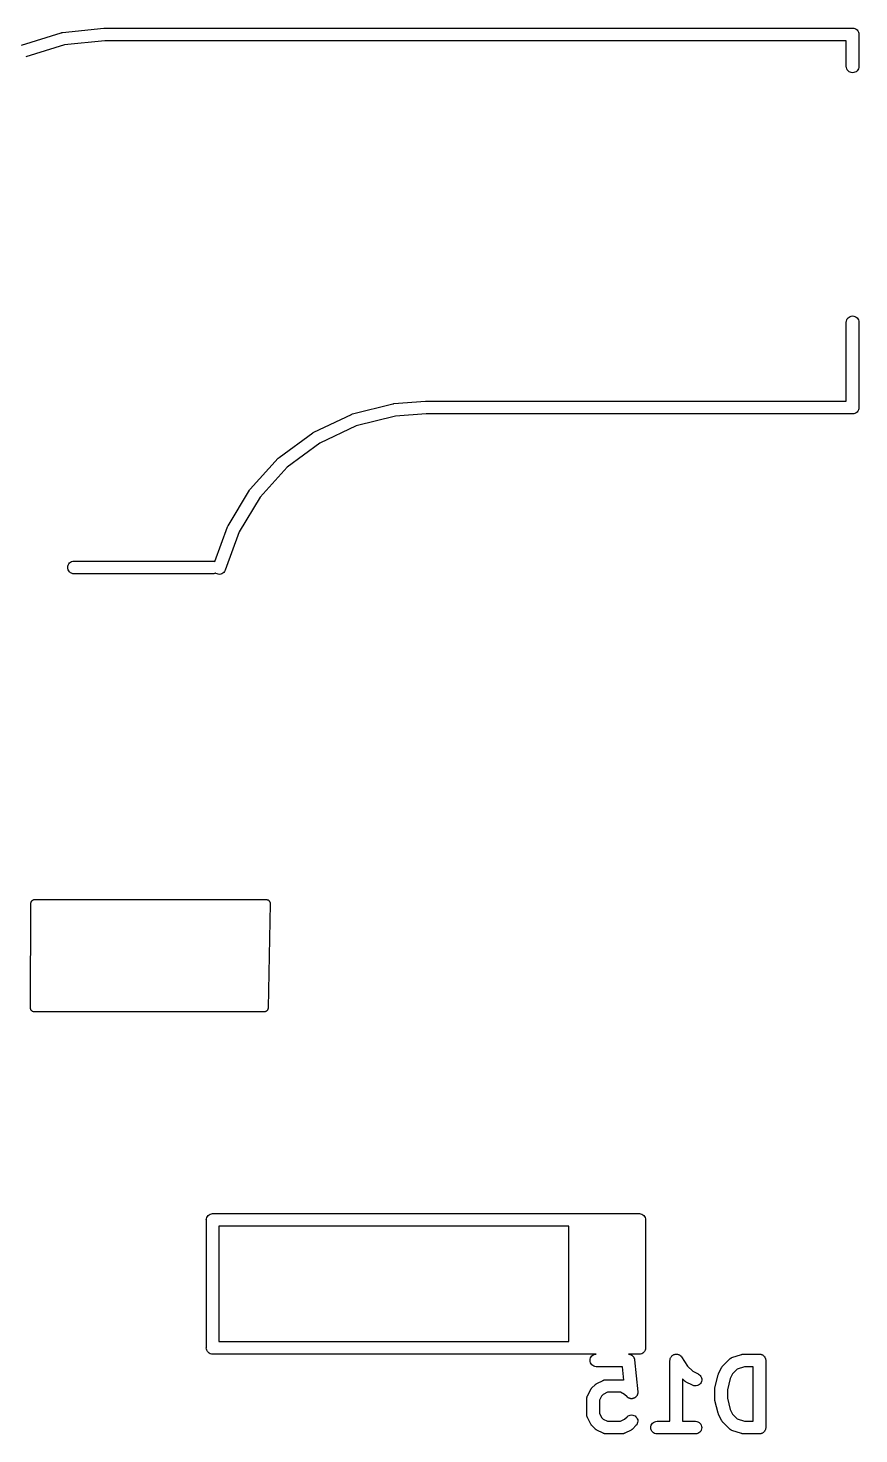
# Model space of a CAD drawing. Extents: x -13 to 127, y -89 to 15.
# Drawn here: x 52.41 to 62.31, y -1.69 to 15.06 of the extents above; entities that cross this region are included whole.
import ezdxf

# ---------------------------------------------------------------- set-up
doc = ezdxf.new("R2010")
doc.units = 0
doc.layers.add('BLACK', color=7, linetype='CONTINUOUS')

msp = doc.modelspace()

# ---------------------------------------------------------------- linework, layer by layer
at = {"layer": 'BLACK', "linetype": 'CONTINUOUS'}
for p, q in [((52.3335, 14.8582), (52.8071, 15.0048)), ((52.8071, 15.0048), (52.8081, 15.0051)), ((52.8071, 15.0048), (52.8071, 15.0048)), ((52.8081, 15.0051), (52.8148, 15.0063)), ((52.8148, 15.0063), (52.8214, 15.0077)), ((52.8214, 15.0077), (53.3144, 15.0595)), ((53.3263, 14.91), (52.8444, 14.8593)), ((53.3144, 15.0595), (53.3155, 15.0596)), ((53.3155, 15.0596), (53.3187, 15.0596)), ((53.3187, 15.0596), (53.322, 15.0599)), ((53.322, 15.0599), (53.3362, 15.06)), ((53.3403, 14.91), (53.3263, 14.91)), ((53.3362, 15.06), (53.3363, 15.06)), ((53.3363, 15.06), (62.2263, 15.06)), ((62.155, 14.91), (53.3403, 14.91)), ((62.155, 14.6003), (62.155, 14.91)), ((62.2263, 15.06), (62.23, 15.0604)), ((62.23, 15.0604), (62.2337, 15.06)), ((62.2337, 15.06), (62.2447, 15.0589)), ((62.2447, 15.0589), (62.2588, 15.0546)), ((62.2588, 15.0546), (62.2719, 15.0477)), ((62.2719, 15.0477), (62.2833, 15.0383)), ((62.2833, 15.0383), (62.2927, 15.0269)), ((62.2927, 15.0269), (62.2996, 15.0138)), ((62.2996, 15.0138), (62.3039, 14.9997)), ((62.3039, 14.9997), (62.3054, 14.985)), ((62.3054, 14.985), (62.305, 14.9813)), ((62.305, 14.9813), (62.305, 14.6003)), ((52.8444, 14.8593), (52.3849, 14.7171)), ((62.1561, 14.5893), (62.155, 14.6003)), ((62.1604, 14.5752), (62.1561, 14.5893)), ((62.1673, 14.5621), (62.1604, 14.5752)), ((62.2996, 14.5752), (62.2927, 14.5621)), ((62.3039, 14.5893), (62.2996, 14.5752)), ((62.305, 14.6003), (62.3039, 14.5893)), ((62.1767, 14.5507), (62.1673, 14.5621)), ((62.1881, 14.5413), (62.1767, 14.5507)), ((62.2012, 14.5344), (62.1881, 14.5413)), ((62.2153, 14.5301), (62.2012, 14.5344)), ((62.23, 14.5286), (62.2153, 14.5301)), ((62.2447, 14.5301), (62.23, 14.5286)), ((62.2588, 14.5344), (62.2447, 14.5301)), ((62.2719, 14.5413), (62.2588, 14.5344)), ((62.2833, 14.5507), (62.2719, 14.5413)), ((62.2927, 14.5621), (62.2833, 14.5507)), ((62.155, 11.5597), (62.1561, 11.5707)), ((62.155, 10.615), (62.155, 11.5597)), ((62.1561, 11.5707), (62.1604, 11.5848)), ((62.1604, 11.5848), (62.1673, 11.5979)), ((62.1673, 11.5979), (62.1767, 11.6093)), ((62.1767, 11.6093), (62.1881, 11.6187)), ((62.1881, 11.6187), (62.2012, 11.6256)), ((62.2012, 11.6256), (62.2153, 11.6299)), ((62.2153, 11.6299), (62.23, 11.6314)), ((62.23, 11.6314), (62.2447, 11.6299)), ((62.2447, 11.6299), (62.2588, 11.6256)), ((62.2588, 11.6256), (62.2719, 11.6187)), ((62.2719, 11.6187), (62.2833, 11.6093)), ((62.2833, 11.6093), (62.2927, 11.5979)), ((62.2927, 11.5979), (62.2996, 11.5848)), ((62.2996, 11.5848), (62.3039, 11.5707)), ((62.3039, 11.5707), (62.305, 11.5597)), ((62.305, 11.5597), (62.305, 10.5437)), ((56.2756, 10.4641), (56.7564, 10.5849)), ((56.7564, 10.5849), (56.7574, 10.5851)), ((56.7574, 10.5851), (56.7633, 10.5859)), ((56.7633, 10.5859), (56.7691, 10.5869)), ((56.7691, 10.5869), (57.1436, 10.6147)), ((57.1436, 10.6147), (57.1463, 10.615)), ((57.1463, 10.615), (62.155, 10.615)), ((55.8137, 10.2474), (56.2618, 10.4592)), ((56.2618, 10.4592), (56.2619, 10.4592)), ((56.2619, 10.4592), (56.2628, 10.4596)), ((56.2628, 10.4596), (56.2692, 10.4618)), ((56.2692, 10.4618), (56.2756, 10.4641)), ((56.7867, 10.4378), (56.3193, 10.3204)), ((57.1528, 10.465), (56.7867, 10.4378)), ((62.2263, 10.465), (57.1528, 10.465)), ((62.23, 10.4646), (62.2263, 10.465)), ((62.2337, 10.465), (62.23, 10.4646)), ((62.2447, 10.4661), (62.2337, 10.465)), ((62.2588, 10.4704), (62.2447, 10.4661)), ((62.2719, 10.4773), (62.2588, 10.4704)), ((62.2833, 10.4867), (62.2719, 10.4773)), ((62.2927, 10.4981), (62.2833, 10.4867)), ((62.2996, 10.5112), (62.2927, 10.4981)), ((62.3039, 10.5253), (62.2996, 10.5112)), ((62.3054, 10.54), (62.3039, 10.5253)), ((62.305, 10.5437), (62.3054, 10.54)), ((55.4026, 9.945), (55.8011, 10.2398)), ((55.8011, 10.2398), (55.802, 10.2405)), ((55.8011, 10.2398), (55.8011, 10.2398)), ((55.8011, 10.2398), (55.8011, 10.2398)), ((55.802, 10.2405), (55.8078, 10.2439)), ((55.8078, 10.2439), (55.8137, 10.2474)), ((56.3193, 10.3204), (55.8844, 10.1149)), ((55.8844, 10.1149), (55.4977, 9.82878)), ((55.0581, 9.56855), (55.3917, 9.93518)), ((55.3917, 9.93519), (55.3925, 9.93595)), ((55.3917, 9.93518), (55.3917, 9.93519)), ((55.3917, 9.93518), (55.3917, 9.93518)), ((55.3925, 9.93595), (55.3975, 9.94042)), ((55.3975, 9.94042), (55.4026, 9.945)), ((55.4977, 9.82878), (55.174, 9.47303)), ((54.7933, 9.13236), (55.0493, 9.55681)), ((55.0493, 9.55681), (55.0493, 9.55682)), ((55.0493, 9.55682), (55.0494, 9.55682)), ((55.0494, 9.55682), (55.0499, 9.55771)), ((55.0499, 9.55771), (55.054, 9.56308)), ((55.054, 9.56308), (55.0581, 9.56855)), ((55.174, 9.47303), (54.9255, 9.06117)), ((54.6371, 8.70516), (54.787, 9.11914)), ((54.9255, 9.06117), (54.7593, 8.60197)), ((54.787, 9.11916), (54.7873, 9.12013)), ((54.787, 9.11915), (54.787, 9.11916)), ((54.787, 9.11914), (54.787, 9.11915)), ((54.7873, 9.12013), (54.7903, 9.12621)), ((54.7903, 9.12621), (54.7933, 9.13236)), ((52.9302, 8.70463), (52.9443, 8.70891)), ((52.9443, 8.70891), (52.9553, 8.71)), ((52.9553, 8.71), (54.6137, 8.71)), ((54.6137, 8.71), (54.6247, 8.70891)), ((54.6247, 8.70891), (54.6371, 8.70516)), ((52.8836, 8.635), (52.8851, 8.6497)), ((52.8851, 8.6203), (52.8836, 8.635)), ((52.8851, 8.6497), (52.8894, 8.66384)), ((52.8894, 8.60616), (52.8851, 8.6203)), ((52.8894, 8.66384), (52.8963, 8.67687)), ((52.8963, 8.59313), (52.8894, 8.60616)), ((52.8963, 8.67687), (52.9057, 8.68829)), ((52.9057, 8.58171), (52.8963, 8.59313)), ((52.9057, 8.68829), (52.9171, 8.69766)), ((52.9171, 8.57234), (52.9057, 8.58171)), ((52.9171, 8.69766), (52.9302, 8.70463)), ((52.9302, 8.56537), (52.9171, 8.57234)), ((52.9443, 8.56109), (52.9302, 8.56537)), ((52.9553, 8.56), (52.9443, 8.56109)), ((54.6137, 8.56), (52.9553, 8.56)), ((54.6247, 8.56109), (54.6137, 8.56)), ((54.6388, 8.56537), (54.6247, 8.56109)), ((54.6437, 8.56797), (54.6388, 8.56537)), ((54.6495, 8.56356), (54.6437, 8.56797)), ((54.6627, 8.55716), (54.6495, 8.56356)), ((54.6769, 8.55345), (54.6627, 8.55716)), ((54.6915, 8.55255), (54.6769, 8.55345)), ((54.706, 8.55451), (54.6915, 8.55255)), ((54.7198, 8.55926), (54.706, 8.55451)), ((54.7325, 8.56659), (54.7198, 8.55926)), ((54.7435, 8.57625), (54.7325, 8.56659)), ((54.7524, 8.58787), (54.7435, 8.57625)), ((54.7589, 8.60099), (54.7524, 8.58787)), ((54.7593, 8.60197), (54.7589, 8.60099)), ((52.44, 3.3902), (52.445, 4.6302)), ((52.445, 4.6309), (52.4455, 4.63546)), ((52.445, 4.63036), (52.445, 4.6309)), ((52.445, 4.63035), (52.445, 4.63036)), ((52.445, 4.63034), (52.445, 4.63035)), ((52.445, 4.6302), (52.445, 4.63034)), ((52.4455, 4.63546), (52.446, 4.64005)), ((52.446, 4.64005), (52.4461, 4.64032)), ((52.4461, 4.64059), (52.4475, 4.64497)), ((52.4461, 4.64032), (52.4461, 4.64059)), ((52.4475, 4.64497), (52.4489, 4.64938)), ((52.4489, 4.64938), (52.449, 4.64962)), ((52.449, 4.64962), (52.4491, 4.64988)), ((52.4491, 4.64988), (52.4514, 4.6539)), ((52.4514, 4.6539), (52.4535, 4.65796)), ((52.4535, 4.65796), (52.4537, 4.65817)), ((52.4537, 4.65817), (52.4539, 4.65841)), ((52.4539, 4.65841), (52.4568, 4.66192)), ((52.4568, 4.66192), (52.4598, 4.66548)), ((52.4598, 4.66548), (52.46, 4.66565)), ((52.46, 4.66565), (52.4602, 4.66587)), ((52.4602, 4.66587), (52.4637, 4.66872)), ((52.4637, 4.66872), (52.4673, 4.67165)), ((52.4673, 4.67165), (52.4676, 4.67178)), ((52.4676, 4.67178), (52.4678, 4.67195)), ((52.4678, 4.67195), (52.4718, 4.67405)), ((52.4718, 4.67405), (52.4759, 4.67623)), ((52.4759, 4.67623), (52.4762, 4.67631)), ((52.4762, 4.67631), (52.4765, 4.67643)), ((52.4765, 4.67643), (52.4808, 4.6777)), ((52.4808, 4.6777), (52.4853, 4.67905)), ((52.4853, 4.67905), (52.4856, 4.67908)), ((52.4856, 4.67908), (52.4858, 4.67915)), ((52.4858, 4.67915), (52.4904, 4.67955)), ((52.4904, 4.67955), (52.495, 4.68)), ((52.495, 4.68), (55.245, 4.68)), ((55.245, 4.68), (55.2457, 4.67999)), ((55.2457, 4.67999), (55.246, 4.67996)), ((55.246, 4.67996), (55.2464, 4.67998)), ((55.2464, 4.67998), (55.2509, 4.67941)), ((55.2509, 4.67941), (55.2554, 4.67891)), ((55.2554, 4.67891), (55.2557, 4.67881)), ((55.2557, 4.67881), (55.256, 4.67877)), ((55.256, 4.67877), (55.2603, 4.67734)), ((55.2603, 4.67734), (55.2647, 4.67596)), ((55.2647, 4.67596), (55.265, 4.6758)), ((55.265, 4.6758), (55.2653, 4.67569)), ((55.2653, 4.67569), (55.2693, 4.67345)), ((55.2693, 4.67345), (55.2732, 4.67126)), ((55.295, 4.62899), (55.27, 3.38899)), ((55.2732, 4.67126), (55.2735, 4.67104)), ((55.2735, 4.67104), (55.2738, 4.67088)), ((55.2738, 4.67088), (55.2773, 4.66788)), ((55.2773, 4.66788), (55.2807, 4.66498)), ((55.2807, 4.66498), (55.2809, 4.66473)), ((55.2809, 4.66473), (55.2812, 4.66451)), ((55.2812, 4.66451), (55.284, 4.6609)), ((55.284, 4.6609), (55.2868, 4.65738)), ((55.2868, 4.65738), (55.287, 4.65709)), ((55.287, 4.65709), (55.2872, 4.65682)), ((55.2872, 4.65682), (55.2893, 4.65274)), ((55.2893, 4.65274), (55.2914, 4.64873)), ((55.2914, 4.64873), (55.2915, 4.64841)), ((55.2915, 4.64841), (55.2916, 4.64812)), ((55.2916, 4.64812), (55.2928, 4.6437)), ((55.2928, 4.6437), (55.2941, 4.63937)), ((55.2941, 4.63937), (55.2941, 4.63904)), ((55.2941, 4.63904), (55.2942, 4.63872)), ((55.2942, 4.63872), (55.2946, 4.63416)), ((55.2946, 4.63416), (55.295, 4.62965)), ((55.295, 4.62965), (55.295, 4.62932)), ((55.295, 4.62932), (55.295, 4.62899)), ((52.4405, 3.38524), (52.44, 3.3902)), ((52.4409, 3.38063), (52.4405, 3.38524)), ((52.4409, 3.38056), (52.4409, 3.38063)), ((52.4409, 3.38049), (52.4409, 3.38056)), ((52.4423, 3.37581), (52.4409, 3.38049)), ((52.4436, 3.37127), (52.4423, 3.37581)), ((52.4437, 3.3712), (52.4436, 3.37127)), ((52.4437, 3.37113), (52.4437, 3.3712)), ((52.4459, 3.36689), (52.4437, 3.37113)), ((52.4482, 3.36262), (52.4459, 3.36689)), ((52.4482, 3.36257), (52.4482, 3.36262)), ((52.4482, 3.3625), (52.4482, 3.36257)), ((52.4514, 3.35861), (52.4482, 3.3625)), ((52.4543, 3.35502), (52.4514, 3.35861)), ((52.4543, 3.35497), (52.4543, 3.35502)), ((52.4544, 3.35491), (52.4543, 3.35497)), ((52.4582, 3.3517), (52.4544, 3.35491)), ((52.4618, 3.34874), (52.4582, 3.3517)), ((55.2509, 3.35102), (55.2477, 3.34835)), ((55.2543, 3.35358), (55.2509, 3.35102)), ((55.2547, 3.35409), (55.2543, 3.35358)), ((55.2552, 3.35452), (55.2547, 3.35409)), ((55.2579, 3.35777), (55.2552, 3.35452)), ((55.2607, 3.36093), (55.2579, 3.35777)), ((55.261, 3.36151), (55.2607, 3.36093)), ((55.2615, 3.36204), (55.261, 3.36151)), ((55.2635, 3.36574), (55.2615, 3.36204)), ((55.2656, 3.36938), (55.2635, 3.36574)), ((55.2658, 3.37003), (55.2656, 3.36938)), ((55.2661, 3.37062), (55.2658, 3.37003)), ((55.2673, 3.37463), (55.2661, 3.37062)), ((55.2687, 3.37862), (55.2673, 3.37463)), ((55.2688, 3.37929), (55.2687, 3.37862)), ((55.269, 3.37995), (55.2688, 3.37929)), ((55.2694, 3.38413), (55.269, 3.37995)), ((55.27, 3.38829), (55.2694, 3.38413)), ((55.27, 3.38899), (55.27, 3.38829)), ((52.4618, 3.34871), (52.4618, 3.34874)), ((52.4619, 3.34866), (52.4618, 3.34871)), ((52.4661, 3.34637), (52.4619, 3.34866)), ((52.4703, 3.34404), (52.4661, 3.34637)), ((52.4704, 3.34402), (52.4703, 3.34404)), ((52.4704, 3.34399), (52.4704, 3.34402)), ((52.475, 3.34256), (52.4704, 3.34399)), ((52.4796, 3.34109), (52.475, 3.34256)), ((52.4797, 3.34108), (52.4796, 3.34109)), ((52.4797, 3.34106), (52.4797, 3.34108)), ((52.4846, 3.34053), (52.4797, 3.34106)), ((52.4893, 3.34), (52.4846, 3.34053)), ((52.4894, 3.34), (52.4893, 3.34)), ((52.4895, 3.34), (52.4894, 3.34)), ((52.4894, 3.34), (52.4894, 3.34)), ((52.49, 3.34), (52.4895, 3.34)), ((55.22, 3.34), (52.49, 3.34)), ((55.2242, 3.34041), (55.22, 3.34)), ((55.2284, 3.34071), (55.2242, 3.34041)), ((55.229, 3.34088), (55.2284, 3.34071)), ((55.2297, 3.34095), (55.229, 3.34088)), ((55.2338, 3.34217), (55.2297, 3.34095)), ((55.2378, 3.34327), (55.2338, 3.34217)), ((55.2384, 3.34358), (55.2378, 3.34327)), ((55.2391, 3.34377), (55.2384, 3.34358)), ((55.2428, 3.34576), (55.2391, 3.34377)), ((55.2465, 3.34762), (55.2428, 3.34576)), ((55.2471, 3.34803), (55.2465, 3.34762)), ((55.2477, 3.34835), (55.2471, 3.34803)), ((54.5346, 0.862), (54.5361, 0.8767)), ((54.535, 0.85832), (54.5346, 0.862)), ((54.535, -0.65831), (54.535, 0.85832)), ((54.5361, 0.8767), (54.5404, 0.89084)), ((54.5404, 0.89084), (54.5473, 0.90387)), ((54.5473, 0.90387), (54.5567, 0.91529)), ((54.5567, 0.91529), (54.5681, 0.92466)), ((54.5681, 0.92466), (54.5812, 0.93163)), ((54.5812, 0.93163), (54.5953, 0.93591)), ((54.5953, 0.93591), (54.6063, 0.937)), ((54.6063, 0.937), (54.61, 0.93736)), ((54.61, 0.93736), (54.6137, 0.937)), ((54.6137, 0.937), (58.9243, 0.937)), ((58.9243, 0.937), (58.928, 0.93736)), ((58.928, 0.93736), (58.9317, 0.937)), ((58.9317, 0.937), (59.0513, 0.937)), ((59.0513, 0.937), (59.055, 0.93736)), ((59.055, 0.93736), (59.0587, 0.937)), ((59.0587, 0.937), (59.1783, 0.937)), ((59.1783, 0.937), (59.182, 0.93736)), ((59.182, 0.93736), (59.1857, 0.937)), ((59.1857, 0.937), (59.3053, 0.937)), ((59.3053, 0.937), (59.309, 0.93736)), ((59.309, 0.93736), (59.3127, 0.937)), ((59.3127, 0.937), (59.4323, 0.937)), ((59.4323, 0.937), (59.436, 0.93736)), ((59.436, 0.93736), (59.4397, 0.937)), ((59.4397, 0.937), (59.5593, 0.937)), ((59.5593, 0.937), (59.563, 0.93736)), ((59.563, 0.93736), (59.5667, 0.937)), ((59.5667, 0.937), (59.6863, 0.937)), ((59.6863, 0.937), (59.69, 0.93736)), ((59.69, 0.93736), (59.6937, 0.937)), ((59.6937, 0.937), (59.7047, 0.93591)), ((59.7047, 0.93591), (59.7188, 0.93163)), ((59.7188, 0.93163), (59.7319, 0.92466)), ((59.7319, 0.92466), (59.7433, 0.91529)), ((59.7433, 0.91529), (59.7527, 0.90387)), ((59.7527, 0.90387), (59.7596, 0.89084)), ((59.7596, 0.89084), (59.7639, 0.8767)), ((59.7639, 0.8767), (59.7654, 0.862)), ((59.7654, 0.862), (59.765, 0.85833)), ((59.765, 0.85833), (59.765, -0.65833)), ((54.685, 0.787), (54.685, -0.587)), ((58.853, 0.787), (54.685, 0.787)), ((58.853, -0.587), (58.853, 0.787)), ((54.5346, -0.662), (54.535, -0.65831)), ((54.5361, -0.6767), (54.5346, -0.662)), ((54.685, -0.587), (58.853, -0.587)), ((59.7654, -0.662), (59.7639, -0.6767)), ((59.765, -0.65833), (59.7654, -0.662)), ((54.5404, -0.69084), (54.5361, -0.6767)), ((54.5473, -0.70387), (54.5404, -0.69084)), ((54.5567, -0.71529), (54.5473, -0.70387)), ((54.5681, -0.72466), (54.5567, -0.71529)), ((54.5812, -0.73162), (54.5681, -0.72466)), ((54.5953, -0.73591), (54.5812, -0.73162)), ((54.6041, -0.73678), (54.5953, -0.73591)), ((54.6054, -0.73691), (54.6041, -0.73678)), ((54.6063, -0.737), (54.6054, -0.73691)), ((54.61, -0.73736), (54.6063, -0.737)), ((54.6137, -0.737), (54.61, -0.73736)), ((58.9243, -0.737), (54.6137, -0.737)), ((58.928, -0.73736), (58.9243, -0.737)), ((58.9317, -0.737), (58.928, -0.73736)), ((59.0513, -0.737), (58.9317, -0.737)), ((59.055, -0.73736), (59.0513, -0.737)), ((59.0587, -0.737), (59.055, -0.73736)), ((59.1776, -0.737), (59.0587, -0.737)), ((59.1036, -0.81138), (59.1051, -0.79682)), ((59.1049, -0.82596), (59.1036, -0.81138)), ((59.109, -0.84), (59.1049, -0.82596)), ((59.1051, -0.79682), (59.1094, -0.78284)), ((59.1094, -0.78284), (59.1164, -0.76997)), ((59.1164, -0.76997), (59.1257, -0.75869)), ((59.1257, -0.75869), (59.1371, -0.74943)), ((59.1371, -0.74943), (59.15, -0.74256)), ((59.15, -0.74256), (59.164, -0.73833)), ((59.164, -0.73833), (59.1776, -0.737)), ((59.5667, -0.737), (59.5638, -0.73728)), ((59.5638, -0.73728), (59.5639, -0.73728)), ((59.5639, -0.73728), (59.5672, -0.7373)), ((59.6863, -0.737), (59.5667, -0.737)), ((59.5672, -0.7373), (59.5711, -0.7381)), ((59.5711, -0.7381), (59.5751, -0.73854)), ((59.5751, -0.73854), (59.5783, -0.73955)), ((59.5783, -0.73955), (59.5816, -0.74021)), ((59.5816, -0.74021), (59.5853, -0.74176)), ((59.5853, -0.74176), (59.5891, -0.74297)), ((59.5891, -0.74297), (59.592, -0.74457)), ((59.592, -0.74457), (59.5951, -0.74586)), ((59.5951, -0.74586), (59.5984, -0.74809)), ((59.5984, -0.74809), (59.6019, -0.75002)), ((59.6019, -0.75002), (59.6045, -0.75216)), ((59.6045, -0.75216), (59.6072, -0.75402)), ((59.6072, -0.75402), (59.61, -0.75686)), ((59.61, -0.75686), (59.6131, -0.75943)), ((59.6131, -0.75943), (59.6152, -0.76203)), ((59.6152, -0.76203), (59.6176, -0.76439)), ((59.6176, -0.76439), (59.6198, -0.76772)), ((59.6198, -0.76772), (59.6223, -0.77084)), ((59.6223, -0.77084), (59.6238, -0.77379)), ((59.6238, -0.77379), (59.6257, -0.77657)), ((59.6257, -0.77657), (59.6272, -0.78026)), ((59.6272, -0.78026), (59.6291, -0.78381)), ((59.6291, -0.78381), (59.63, -0.78701)), ((59.63, -0.78701), (59.6313, -0.79009)), ((59.6313, -0.79009), (59.6321, -0.79401)), ((59.6321, -0.79401), (59.6332, -0.79785)), ((59.6332, -0.79785), (59.6335, -0.80117)), ((59.6335, -0.80117), (59.6342, -0.80444)), ((59.6342, -0.80444), (59.6722, -1.18539)), ((59.69, -0.73736), (59.6863, -0.737)), ((59.6937, -0.737), (59.69, -0.73736)), ((59.6946, -0.73691), (59.6937, -0.737)), ((59.6959, -0.73678), (59.6946, -0.73691)), ((59.7047, -0.73591), (59.6959, -0.73678)), ((59.7188, -0.73162), (59.7047, -0.73591)), ((59.7319, -0.72466), (59.7188, -0.73162)), ((59.7433, -0.71529), (59.7319, -0.72466)), ((59.7527, -0.70387), (59.7433, -0.71529)), ((59.7596, -0.69084), (59.7527, -0.70387)), ((59.7639, -0.6767), (59.7596, -0.69084)), ((60.056, -0.81086), (60.0568, -0.80369)), ((60.056, -0.81096), (60.056, -0.81086)), ((60.056, -0.81097), (60.056, -0.81096)), ((60.056, -0.81099), (60.056, -0.81097)), ((60.056, -0.8119), (60.056, -0.81099)), ((60.056, -1.5369), (60.056, -0.8119)), ((60.0568, -0.80369), (60.0576, -0.79643)), ((60.0576, -0.79631), (60.0599, -0.78908)), ((60.0576, -0.79637), (60.0576, -0.79631)), ((60.0576, -0.79643), (60.0576, -0.79637)), ((60.0599, -0.78908), (60.062, -0.78247)), ((60.062, -0.78236), (60.0656, -0.77575)), ((60.062, -0.78242), (60.062, -0.78236)), ((60.062, -0.78247), (60.062, -0.78242)), ((60.0656, -0.77575), (60.069, -0.76963)), ((60.069, -0.76958), (60.0691, -0.76953)), ((60.069, -0.76963), (60.069, -0.76958)), ((60.0691, -0.76953), (60.0739, -0.76381)), ((60.0739, -0.76381), (60.0784, -0.7584)), ((60.0784, -0.75836), (60.0785, -0.75832)), ((60.0784, -0.7584), (60.0784, -0.75836)), ((60.0785, -0.75832), (60.084, -0.75386)), ((60.084, -0.75386), (60.0898, -0.74921)), ((60.0898, -0.74918), (60.0899, -0.74915)), ((60.0898, -0.74921), (60.0898, -0.74918)), ((60.0899, -0.74915), (60.0962, -0.74584)), ((60.0962, -0.74584), (60.1027, -0.74241)), ((60.1027, -0.74241), (60.1028, -0.74239)), ((60.1028, -0.74239), (60.1029, -0.74237)), ((60.1029, -0.74237), (60.1098, -0.74033)), ((60.1098, -0.74033), (60.1168, -0.73825)), ((60.1168, -0.73825), (60.1169, -0.73823)), ((60.1168, -0.73825), (60.1168, -0.73825)), ((60.1169, -0.73823), (60.124, -0.73759)), ((60.124, -0.73759), (60.1314, -0.73691)), ((60.1314, -0.73691), (60.1315, -0.73691)), ((60.1314, -0.73691), (60.1314, -0.73691)), ((60.1315, -0.73691), (60.1385, -0.73764)), ((60.1385, -0.73764), (60.1459, -0.73841)), ((60.1459, -0.73841), (60.146, -0.73843)), ((60.146, -0.73843), (60.146, -0.73844)), ((60.146, -0.73844), (60.153, -0.7406)), ((60.153, -0.7406), (60.1599, -0.74272)), ((60.1599, -0.74272), (60.16, -0.74274)), ((60.16, -0.74274), (60.16, -0.74276)), ((60.16, -0.74276), (60.1667, -0.74637)), ((60.1667, -0.74637), (60.1728, -0.74966)), ((60.1728, -0.74966), (60.1728, -0.7497)), ((60.1728, -0.7497), (60.1729, -0.74973)), ((60.1729, -0.74973), (60.1786, -0.75446)), ((60.1786, -0.75446), (60.1841, -0.75897)), ((60.1841, -0.75897), (60.1841, -0.75902)), ((60.1841, -0.75902), (60.1842, -0.75906)), ((60.1842, -0.75906), (60.1888, -0.76471)), ((60.1888, -0.76471), (60.1934, -0.7703)), ((60.1934, -0.7703), (60.2654, -0.87841)), ((60.6874, -0.87316), (60.7636, -0.79697)), ((60.7636, -0.79697), (60.7644, -0.79623)), ((60.7644, -0.79623), (60.7661, -0.79485)), ((60.7661, -0.79485), (60.7676, -0.79326)), ((60.7676, -0.79326), (60.7718, -0.79029)), ((60.7718, -0.79029), (60.7758, -0.7871)), ((60.7758, -0.7871), (60.7778, -0.78609)), ((60.7778, -0.78609), (60.7796, -0.78481)), ((60.7796, -0.78481), (60.7843, -0.78272)), ((60.7843, -0.78272), (60.7888, -0.78036)), ((60.7888, -0.78036), (60.7909, -0.77975)), ((60.7909, -0.77975), (60.7929, -0.77885)), ((60.7929, -0.77885), (60.9072, -0.74075)), ((60.9072, -0.74075), (60.9082, -0.74043)), ((60.9082, -0.74043), (60.9124, -0.73955)), ((60.9124, -0.73955), (60.9164, -0.73833)), ((60.9164, -0.73833), (60.9195, -0.73803)), ((60.9195, -0.73803), (60.9225, -0.73738)), ((60.9225, -0.73738), (60.9268, -0.73732)), ((60.9268, -0.73732), (60.931, -0.7369)), ((60.931, -0.7369), (61.1214, -0.7369)), ((61.1214, -0.7369), (61.1219, -0.73691)), ((61.1219, -0.73691), (61.122, -0.73691)), ((61.122, -0.73691), (61.122, -0.73691)), ((61.122, -0.73691), (61.1225, -0.73691)), ((61.1225, -0.73691), (61.1295, -0.7377)), ((61.1295, -0.7377), (61.1365, -0.73844)), ((61.1365, -0.73844), (61.1368, -0.73851)), ((61.1368, -0.73851), (61.137, -0.73854)), ((61.137, -0.73854), (61.1437, -0.74067)), ((61.1437, -0.74067), (61.1505, -0.74276)), ((61.1505, -0.74276), (61.1507, -0.74289)), ((61.1507, -0.74289), (61.151, -0.74297)), ((61.151, -0.74297), (61.1572, -0.74638)), ((61.1572, -0.74638), (61.1634, -0.74973)), ((61.1634, -0.74973), (61.1636, -0.74989)), ((61.1636, -0.74989), (61.1638, -0.75002)), ((61.1638, -0.75002), (61.1692, -0.75457)), ((61.1692, -0.75457), (61.1746, -0.75906)), ((61.1746, -0.75906), (61.1748, -0.75926)), ((61.1748, -0.75926), (61.175, -0.75943)), ((61.175, -0.75943), (61.1794, -0.76489)), ((61.1794, -0.76489), (61.1839, -0.7704)), ((61.1839, -0.7704), (61.184, -0.77063)), ((61.184, -0.77063), (61.1842, -0.77084)), ((61.1842, -0.77084), (61.1875, -0.77708)), ((61.1875, -0.77708), (61.1908, -0.78332)), ((61.1908, -0.78332), (61.1908, -0.78358)), ((61.1908, -0.78358), (61.191, -0.78381)), ((61.191, -0.78381), (61.193, -0.79059)), ((61.193, -0.79059), (61.195, -0.79734)), ((61.195, -0.79734), (61.195, -0.7976)), ((61.195, -0.7976), (61.1951, -0.79785)), ((61.1951, -0.79785), (61.1957, -0.80487)), ((61.1957, -0.80487), (61.1964, -0.8119)), ((61.1964, -0.8119), (61.1964, -1.6119)), ((59.1158, -0.85297), (59.109, -0.84)), ((59.125, -0.86438), (59.1158, -0.85297)), ((59.1362, -0.87379), (59.125, -0.86438)), ((59.149, -0.88084), (59.1362, -0.87379)), ((59.163, -0.88526), (59.149, -0.88084)), ((59.1775, -0.8869), (59.163, -0.88526)), ((59.1786, -0.8869), (59.1775, -0.8869)), ((59.4916, -0.8869), (59.1786, -0.8869)), ((59.5076, -1.04601), (59.4916, -0.8869)), ((60.2654, -0.87841), (60.3278, -0.94074)), ((60.3278, -0.94074), (60.3931, -0.97339)), ((60.3931, -0.97339), (60.394, -0.97387)), ((60.394, -0.97387), (60.4063, -0.98183)), ((60.4063, -0.98183), (60.4168, -0.99203)), ((60.4168, -0.99203), (60.4251, -1.00408)), ((60.4251, -1.00408), (60.4309, -1.0175)), ((60.5915, -1.13657), (60.6296, -0.98419)), ((60.6296, -0.98419), (60.6299, -0.98318)), ((60.6299, -0.98318), (60.63, -0.98285)), ((60.63, -0.98285), (60.6301, -0.98251)), ((60.6301, -0.98251), (60.6326, -0.97595)), ((60.6326, -0.97595), (60.635, -0.96946)), ((60.635, -0.96946), (60.6352, -0.96917)), ((60.6352, -0.96917), (60.6353, -0.96884)), ((60.6353, -0.96884), (60.6734, -0.89265)), ((60.6734, -0.89265), (60.6739, -0.89172)), ((60.6739, -0.89172), (60.6762, -0.88818)), ((60.6762, -0.88818), (60.6782, -0.88447)), ((60.6782, -0.88447), (60.6801, -0.88205)), ((60.6801, -0.88205), (60.6818, -0.87943)), ((60.6818, -0.87943), (60.6848, -0.87642)), ((60.6848, -0.87642), (60.6874, -0.87316)), ((60.8021, -0.97062), (60.7731, -1.02856)), ((60.8572, -0.91555), (60.8021, -0.97062)), ((60.9431, -0.8869), (60.8572, -0.91555)), ((61.0464, -0.8869), (60.9431, -0.8869)), ((61.0464, -1.5369), (61.0464, -0.8869)), ((59.0734, -1.23551), (59.1115, -1.15932)), ((59.1115, -1.15932), (59.112, -1.15838)), ((59.112, -1.15838), (59.1143, -1.15485)), ((59.1143, -1.15485), (59.1162, -1.15114)), ((59.1162, -1.15114), (59.1182, -1.14872)), ((59.1182, -1.14872), (59.1199, -1.1461)), ((59.1199, -1.1461), (59.1229, -1.14308)), ((59.1229, -1.14308), (59.1255, -1.13982)), ((59.1255, -1.13982), (59.1636, -1.10173)), ((59.1636, -1.10173), (59.1644, -1.10099)), ((59.1644, -1.10099), (59.1677, -1.09836)), ((59.1677, -1.09836), (59.1707, -1.09547)), ((59.1707, -1.09547), (59.1734, -1.09381)), ((59.1734, -1.09381), (59.1758, -1.09186)), ((59.1758, -1.09186), (59.1796, -1.08993)), ((59.1796, -1.08993), (59.1831, -1.08768)), ((59.1831, -1.08768), (59.2593, -1.04958)), ((59.2593, -1.04958), (59.2603, -1.04912)), ((59.2603, -1.04912), (59.2623, -1.04836)), ((59.2623, -1.04836), (59.2643, -1.04733)), ((59.2643, -1.04733), (59.2692, -1.04584)), ((59.2692, -1.04584), (59.274, -1.04408)), ((59.274, -1.04408), (59.2762, -1.04373)), ((59.2762, -1.04373), (59.2783, -1.04309)), ((59.2783, -1.04309), (59.2834, -1.04259)), ((59.2834, -1.04259), (59.2885, -1.0418)), ((59.2885, -1.0418), (59.2907, -1.04188)), ((59.2907, -1.04188), (59.2929, -1.04167)), ((59.2929, -1.04167), (59.4833, -1.04167)), ((59.4833, -1.04167), (59.4844, -1.04167)), ((59.4844, -1.04167), (59.4866, -1.04192)), ((59.4866, -1.04192), (59.4888, -1.04186)), ((59.4888, -1.04186), (59.4938, -1.04273)), ((59.4938, -1.04273), (59.4989, -1.0433)), ((59.4989, -1.0433), (59.501, -1.04397)), ((59.501, -1.04397), (59.5032, -1.04435)), ((59.5032, -1.04435), (59.5076, -1.04601)), ((60.2303, -1.05541), (60.206, -1.03106)), ((60.206, -1.03106), (60.206, -1.5369)), ((60.2336, -1.05809), (60.2303, -1.05541)), ((60.2366, -1.06102), (60.2336, -1.05809)), ((60.2392, -1.06272), (60.2366, -1.06102)), ((60.2416, -1.06471), (60.2392, -1.06272)), ((60.2453, -1.0667), (60.2416, -1.06471)), ((60.2489, -1.06899), (60.2453, -1.0667)), ((60.2498, -1.06946), (60.2489, -1.06899)), ((60.326, -1.10756), (60.2498, -1.06946)), ((60.3396, -1.11279), (60.326, -1.10756)), ((60.3541, -1.11528), (60.3396, -1.11279)), ((60.3687, -1.11491), (60.3541, -1.11528)), ((60.383, -1.11171), (60.3687, -1.11491)), ((60.3964, -1.10579), (60.383, -1.11171)), ((60.4084, -1.09739), (60.3964, -1.10579)), ((60.4185, -1.08682), (60.4084, -1.09739)), ((60.4264, -1.07448), (60.4185, -1.08682)), ((60.4317, -1.06085), (60.4264, -1.07448)), ((60.4309, -1.0175), (60.434, -1.03181)), ((60.4343, -1.04645), (60.4317, -1.06085)), ((60.434, -1.03181), (60.4343, -1.04645)), ((60.5893, -1.15371), (60.5894, -1.15239)), ((60.5893, -1.15476), (60.5893, -1.15371)), ((60.5893, -1.26905), (60.5893, -1.15476)), ((60.5894, -1.15105), (60.5903, -1.14511)), ((60.5894, -1.15239), (60.5894, -1.15105)), ((60.5903, -1.14511), (60.5909, -1.13917)), ((60.5909, -1.13917), (60.5913, -1.1379)), ((60.5913, -1.1379), (60.5915, -1.13657)), ((60.7731, -1.02856), (60.7393, -1.16399)), ((60.7393, -1.16399), (60.7393, -1.25981)), ((59.0655, -1.268), (59.0657, -1.2658)), ((59.0655, -1.26905), (59.0655, -1.268)), ((59.0655, -1.45952), (59.0655, -1.26905)), ((59.0657, -1.2636), (59.0665, -1.25854)), ((59.0657, -1.2658), (59.0657, -1.2636)), ((59.0665, -1.25854), (59.0671, -1.25345)), ((59.0671, -1.25345), (59.0678, -1.25135)), ((59.0678, -1.25135), (59.0682, -1.24917)), ((59.0682, -1.24917), (59.07, -1.24438)), ((59.07, -1.24438), (59.0715, -1.2395)), ((59.0715, -1.2395), (59.0726, -1.23757)), ((59.0726, -1.23757), (59.0734, -1.23551)), ((59.2402, -1.23728), (59.2155, -1.28675)), ((59.2155, -1.28675), (59.2155, -1.44182)), ((59.2611, -1.2164), (59.2402, -1.23728)), ((59.3106, -1.19167), (59.2611, -1.2164)), ((59.4656, -1.19167), (59.3106, -1.19167)), ((59.5151, -1.2164), (59.4656, -1.19167)), ((59.5446, -1.24589), (59.5151, -1.2164)), ((59.5474, -1.24818), (59.5446, -1.24589)), ((59.5499, -1.25074), (59.5474, -1.24818)), ((59.553, -1.25282), (59.5499, -1.25074)), ((59.5559, -1.25518), (59.553, -1.25282)), ((59.5591, -1.25689), (59.5559, -1.25518)), ((59.5621, -1.2589), (59.5591, -1.25689)), ((59.5655, -1.26033), (59.5621, -1.2589)), ((59.5688, -1.2621), (59.5655, -1.26033)), ((59.5722, -1.26315), (59.5688, -1.2621)), ((59.5756, -1.26455), (59.5722, -1.26315)), ((59.5792, -1.26529), (59.5756, -1.26455)), ((59.5828, -1.26638), (59.5792, -1.26529)), ((59.5864, -1.26674), (59.5828, -1.26638)), ((59.5899, -1.26746), (59.5864, -1.26674)), ((59.5936, -1.26748), (59.5899, -1.26746)), ((59.5974, -1.26786), (59.5936, -1.26748)), ((59.601, -1.26752), (59.5974, -1.26786)), ((59.6046, -1.26753), (59.601, -1.26752)), ((59.6082, -1.26683), (59.6046, -1.26753)), ((59.6119, -1.26648), (59.6082, -1.26683)), ((59.6154, -1.26545), (59.6119, -1.26648)), ((59.6189, -1.26476), (59.6154, -1.26545)), ((59.6224, -1.26336), (59.6189, -1.26476)), ((59.626, -1.2623), (59.6224, -1.26336)), ((59.6292, -1.26061), (59.626, -1.2623)), ((59.6325, -1.25926), (59.6292, -1.26061)), ((59.6356, -1.25721), (59.6325, -1.25926)), ((59.6389, -1.25547), (59.6356, -1.25721)), ((59.6417, -1.25319), (59.6389, -1.25547)), ((59.6447, -1.25122), (59.6417, -1.25319)), ((59.6474, -1.24861), (59.6447, -1.25122)), ((59.6503, -1.24626), (59.6474, -1.24861)), ((59.6526, -1.24348), (59.6503, -1.24626)), ((59.6552, -1.24095), (59.6526, -1.24348)), ((59.6573, -1.23788), (59.6552, -1.24095)), ((59.6597, -1.23501), (59.6573, -1.23788)), ((59.6614, -1.23184), (59.6597, -1.23501)), ((59.6634, -1.22886), (59.6614, -1.23184)), ((59.6649, -1.22543), (59.6634, -1.22886)), ((59.6667, -1.22216), (59.6649, -1.22543)), ((59.6677, -1.21872), (59.6667, -1.22216)), ((59.6692, -1.2154), (59.6677, -1.21872)), ((59.6699, -1.21175), (59.6692, -1.2154)), ((59.671, -1.20819), (59.6699, -1.21175)), ((59.6714, -1.2046), (59.671, -1.20819)), ((59.6722, -1.20107), (59.6714, -1.2046)), ((59.6722, -1.18539), (59.6723, -1.18644)), ((59.6726, -1.19364), (59.6722, -1.19735)), ((59.6722, -1.19735), (59.6722, -1.20107)), ((59.6723, -1.18644), (59.6723, -1.19004)), ((59.6723, -1.19004), (59.6726, -1.19364)), ((60.5894, -1.27038), (60.5893, -1.26905)), ((60.5893, -1.27171), (60.5894, -1.27038)), ((60.5901, -1.27764), (60.5893, -1.27171)), ((60.5907, -1.28361), (60.5901, -1.27764)), ((60.5911, -1.28489), (60.5907, -1.28361)), ((60.5913, -1.28622), (60.5911, -1.28489)), ((60.5915, -1.28724), (60.5913, -1.28622)), ((60.6296, -1.43962), (60.5915, -1.28724)), ((60.7393, -1.25981), (60.7731, -1.39525)), ((59.0657, -1.46172), (59.0655, -1.45952)), ((59.0656, -1.46392), (59.0657, -1.46172)), ((59.0664, -1.46899), (59.0656, -1.46392)), ((59.0669, -1.47409), (59.0664, -1.46899)), ((59.0675, -1.4762), (59.0669, -1.47409)), ((59.0679, -1.47838), (59.0675, -1.4762)), ((59.0697, -1.4832), (59.0679, -1.47838)), ((59.0711, -1.4881), (59.0697, -1.4832)), ((59.0722, -1.49005), (59.0711, -1.4881)), ((59.0729, -1.49212), (59.0722, -1.49005)), ((59.0734, -1.49306), (59.0729, -1.49212)), ((59.1115, -1.56925), (59.0734, -1.49306)), ((59.2155, -1.44182), (59.2402, -1.49129)), ((59.2402, -1.49129), (59.2611, -1.51217)), ((59.5151, -1.51217), (59.5446, -1.48268)), ((59.5446, -1.48268), (59.5453, -1.48194)), ((59.5453, -1.48194), (59.5568, -1.47281)), ((59.5568, -1.47281), (59.5698, -1.46608)), ((59.5698, -1.46608), (59.5838, -1.46199)), ((59.5838, -1.46199), (59.5984, -1.46072)), ((59.5984, -1.46072), (59.613, -1.4623)), ((59.613, -1.4623), (59.6269, -1.46668)), ((59.6269, -1.46668), (59.6398, -1.47368)), ((59.6398, -1.47368), (59.651, -1.48305)), ((59.651, -1.48305), (59.6602, -1.49443)), ((59.6602, -1.49443), (59.6671, -1.50738)), ((60.6297, -1.43995), (60.6296, -1.43962)), ((60.6298, -1.44029), (60.6297, -1.43995)), ((60.6322, -1.44681), (60.6298, -1.44029)), ((60.6345, -1.4534), (60.6322, -1.44681)), ((60.6347, -1.4537), (60.6345, -1.4534)), ((60.6348, -1.45403), (60.6347, -1.4537)), ((60.6353, -1.45497), (60.6348, -1.45403)), ((60.6734, -1.53116), (60.6353, -1.45497)), ((60.7731, -1.39525), (60.8021, -1.45319)), ((60.8021, -1.45319), (60.8572, -1.50826)), ((59.1137, -1.57282), (59.1115, -1.56925)), ((59.1157, -1.57656), (59.1137, -1.57282)), ((59.1176, -1.579), (59.1157, -1.57656)), ((59.1193, -1.58165), (59.1176, -1.579)), ((59.1222, -1.58471), (59.1193, -1.58165)), ((59.1248, -1.588), (59.1222, -1.58471)), ((59.1255, -1.58875), (59.1248, -1.588)), ((59.1636, -1.62684), (59.1255, -1.58875)), ((59.1669, -1.62952), (59.1636, -1.62684)), ((59.1699, -1.63245), (59.1669, -1.62952)), ((59.1725, -1.63415), (59.1699, -1.63245)), ((59.1749, -1.63613), (59.1725, -1.63415)), ((59.1787, -1.63812), (59.1749, -1.63613)), ((59.1822, -1.64042), (59.1787, -1.63812)), ((59.1831, -1.64089), (59.1822, -1.64042)), ((59.2593, -1.67899), (59.1831, -1.64089)), ((59.2611, -1.51217), (59.3106, -1.5369)), ((59.3106, -1.5369), (59.4656, -1.5369)), ((59.4656, -1.5369), (59.5151, -1.51217)), ((59.5931, -1.64089), (59.5169, -1.67899)), ((59.5966, -1.63865), (59.5931, -1.64089)), ((59.6004, -1.63671), (59.5966, -1.63865)), ((59.6028, -1.63476), (59.6004, -1.63671)), ((59.6055, -1.6331), (59.6028, -1.63476)), ((59.6085, -1.63021), (59.6055, -1.6331)), ((59.6118, -1.62758), (59.6085, -1.63021)), ((59.6126, -1.62684), (59.6118, -1.62758)), ((59.6507, -1.58875), (59.6126, -1.62684)), ((59.6599, -1.57744), (59.6507, -1.58875)), ((59.6669, -1.56454), (59.6599, -1.57744)), ((59.6711, -1.55054), (59.6669, -1.56454)), ((59.6671, -1.50738), (59.6712, -1.5214)), ((59.6726, -1.53598), (59.6711, -1.55054)), ((59.6712, -1.5214), (59.6726, -1.53598)), ((59.8274, -1.61138), (59.8289, -1.59682)), ((59.8287, -1.62596), (59.8274, -1.61138)), ((59.8328, -1.64), (59.8287, -1.62596)), ((59.8289, -1.59682), (59.8332, -1.58284)), ((59.8396, -1.65297), (59.8328, -1.64)), ((59.8332, -1.58284), (59.8402, -1.56996)), ((59.8488, -1.66438), (59.8396, -1.65297)), ((59.8402, -1.56996), (59.8495, -1.55869)), ((59.86, -1.67379), (59.8488, -1.66438)), ((59.8495, -1.55869), (59.8609, -1.54943)), ((59.8728, -1.68084), (59.86, -1.67379)), ((59.8609, -1.54943), (59.8738, -1.54256)), ((59.8738, -1.54256), (59.8878, -1.53833)), ((59.8878, -1.53833), (59.9024, -1.5369)), ((59.9024, -1.5369), (60.056, -1.5369)), ((60.206, -1.5369), (60.3595, -1.5369)), ((60.3595, -1.5369), (60.3606, -1.53691)), ((60.3606, -1.53691), (60.3751, -1.53854)), ((60.3751, -1.53854), (60.3891, -1.54297)), ((60.401, -1.67437), (60.3881, -1.68124)), ((60.3891, -1.54297), (60.4019, -1.55002)), ((60.4124, -1.66512), (60.401, -1.67437)), ((60.4019, -1.55002), (60.4131, -1.55943)), ((60.4217, -1.65384), (60.4124, -1.66512)), ((60.4131, -1.55943), (60.4223, -1.57084)), ((60.4287, -1.64097), (60.4217, -1.65384)), ((60.4223, -1.57084), (60.4291, -1.58381)), ((60.433, -1.62698), (60.4287, -1.64097)), ((60.4291, -1.58381), (60.4332, -1.59785)), ((60.4345, -1.61243), (60.433, -1.62698)), ((60.4332, -1.59785), (60.4345, -1.61243)), ((60.6756, -1.53473), (60.6734, -1.53116)), ((60.6776, -1.53847), (60.6756, -1.53473)), ((60.6795, -1.5409), (60.6776, -1.53847)), ((60.6812, -1.54355), (60.6795, -1.5409)), ((60.6841, -1.54661), (60.6812, -1.54355)), ((60.6867, -1.54991), (60.6841, -1.54661)), ((60.6874, -1.55065), (60.6867, -1.54991)), ((60.7636, -1.62684), (60.6874, -1.55065)), ((60.7653, -1.62824), (60.7636, -1.62684)), ((60.7668, -1.62986), (60.7653, -1.62824)), ((60.771, -1.63288), (60.7668, -1.62986)), ((60.7749, -1.63613), (60.771, -1.63288)), ((60.7769, -1.63718), (60.7749, -1.63613)), ((60.7787, -1.63847), (60.7769, -1.63718)), ((60.7833, -1.64063), (60.7787, -1.63847)), ((60.7878, -1.64305), (60.7833, -1.64063)), ((60.79, -1.64369), (60.7878, -1.64305)), ((60.792, -1.64462), (60.79, -1.64369)), ((60.7929, -1.64496), (60.792, -1.64462)), ((60.9072, -1.68305), (60.7929, -1.64496)), ((60.8572, -1.50826), (60.9431, -1.5369)), ((60.9431, -1.5369), (61.0464, -1.5369)), ((61.1625, -1.67466), (61.1562, -1.67793)), ((61.1627, -1.6745), (61.1625, -1.67466)), ((61.1629, -1.67437), (61.1627, -1.6745)), ((61.1684, -1.66988), (61.1629, -1.67437)), ((61.1739, -1.66549), (61.1684, -1.66988)), ((61.1741, -1.66529), (61.1739, -1.66549)), ((61.1743, -1.66512), (61.1741, -1.66529)), ((61.1788, -1.6597), (61.1743, -1.66512)), ((61.1833, -1.65428), (61.1788, -1.6597)), ((61.1834, -1.65404), (61.1833, -1.65428)), ((61.1836, -1.65384), (61.1834, -1.65404)), ((61.1869, -1.64766), (61.1836, -1.65384)), ((61.1904, -1.64145), (61.1869, -1.64766)), ((61.1906, -1.64097), (61.1904, -1.6412)), ((61.1904, -1.6412), (61.1904, -1.64145)), ((61.1927, -1.63419), (61.1906, -1.64097)), ((61.1948, -1.6275), (61.1927, -1.63419)), ((61.1949, -1.62698), (61.1948, -1.62724)), ((61.1948, -1.62724), (61.1948, -1.6275)), ((61.1956, -1.62), (61.1949, -1.62698)), ((61.1964, -1.61295), (61.1956, -1.62)), ((61.1964, -1.6119), (61.1964, -1.61241)), ((61.1964, -1.61241), (61.1964, -1.61243)), ((61.1964, -1.61243), (61.1964, -1.61244)), ((61.1964, -1.61244), (61.1964, -1.61295)), ((59.2614, -1.67978), (59.2593, -1.67899)), ((59.2633, -1.68084), (59.2614, -1.67978)), ((59.2682, -1.68239), (59.2633, -1.68084)), ((59.273, -1.68422), (59.2682, -1.68239)), ((59.2752, -1.6846), (59.273, -1.68422)), ((59.2773, -1.68527), (59.2752, -1.6846)), ((59.2824, -1.68584), (59.2773, -1.68527)), ((59.2874, -1.68671), (59.2824, -1.68584)), ((59.2896, -1.68665), (59.2874, -1.68671)), ((59.2918, -1.6869), (59.2896, -1.68665)), ((59.2929, -1.6869), (59.2918, -1.6869)), ((59.4833, -1.6869), (59.2929, -1.6869)), ((59.4855, -1.68669), (59.4833, -1.6869)), ((59.4877, -1.68677), (59.4855, -1.68669)), ((59.4928, -1.68598), (59.4877, -1.68677)), ((59.4979, -1.68548), (59.4928, -1.68598)), ((59.5, -1.68484), (59.4979, -1.68548)), ((59.5022, -1.68449), (59.5, -1.68484)), ((59.507, -1.68273), (59.5022, -1.68449)), ((59.5119, -1.68124), (59.507, -1.68273)), ((59.5139, -1.68021), (59.5119, -1.68124)), ((59.5159, -1.67945), (59.5139, -1.68021)), ((59.5169, -1.67899), (59.5159, -1.67945)), ((59.8868, -1.68527), (59.8728, -1.68084)), ((59.9013, -1.6869), (59.8868, -1.68527)), ((59.9024, -1.6869), (59.9013, -1.6869)), ((60.3595, -1.6869), (59.9024, -1.6869)), ((60.3741, -1.68548), (60.3595, -1.6869)), ((60.3881, -1.68124), (60.3741, -1.68548)), ((60.9113, -1.68399), (60.9072, -1.68305)), ((60.9154, -1.68527), (60.9113, -1.68399)), ((60.9185, -1.68561), (60.9154, -1.68527)), ((60.9215, -1.68631), (60.9185, -1.68561)), ((60.9257, -1.68643), (60.9215, -1.68631)), ((60.9299, -1.6869), (60.9257, -1.68643)), ((60.931, -1.6869), (60.9299, -1.6869)), ((61.1214, -1.6869), (60.931, -1.6869)), ((61.1285, -1.68622), (61.1214, -1.6869)), ((61.1355, -1.68558), (61.1285, -1.68622)), ((61.1357, -1.6855), (61.1355, -1.68558)), ((61.136, -1.68548), (61.1357, -1.6855)), ((61.1427, -1.68344), (61.136, -1.68548)), ((61.1495, -1.68144), (61.1427, -1.68344)), ((61.1498, -1.68132), (61.1495, -1.68144)), ((61.15, -1.68124), (61.1498, -1.68132)), ((61.1562, -1.67793), (61.15, -1.68124))]:
    msp.add_line(p, q, dxfattribs=at)

doc.saveas('drawing.dxf')
